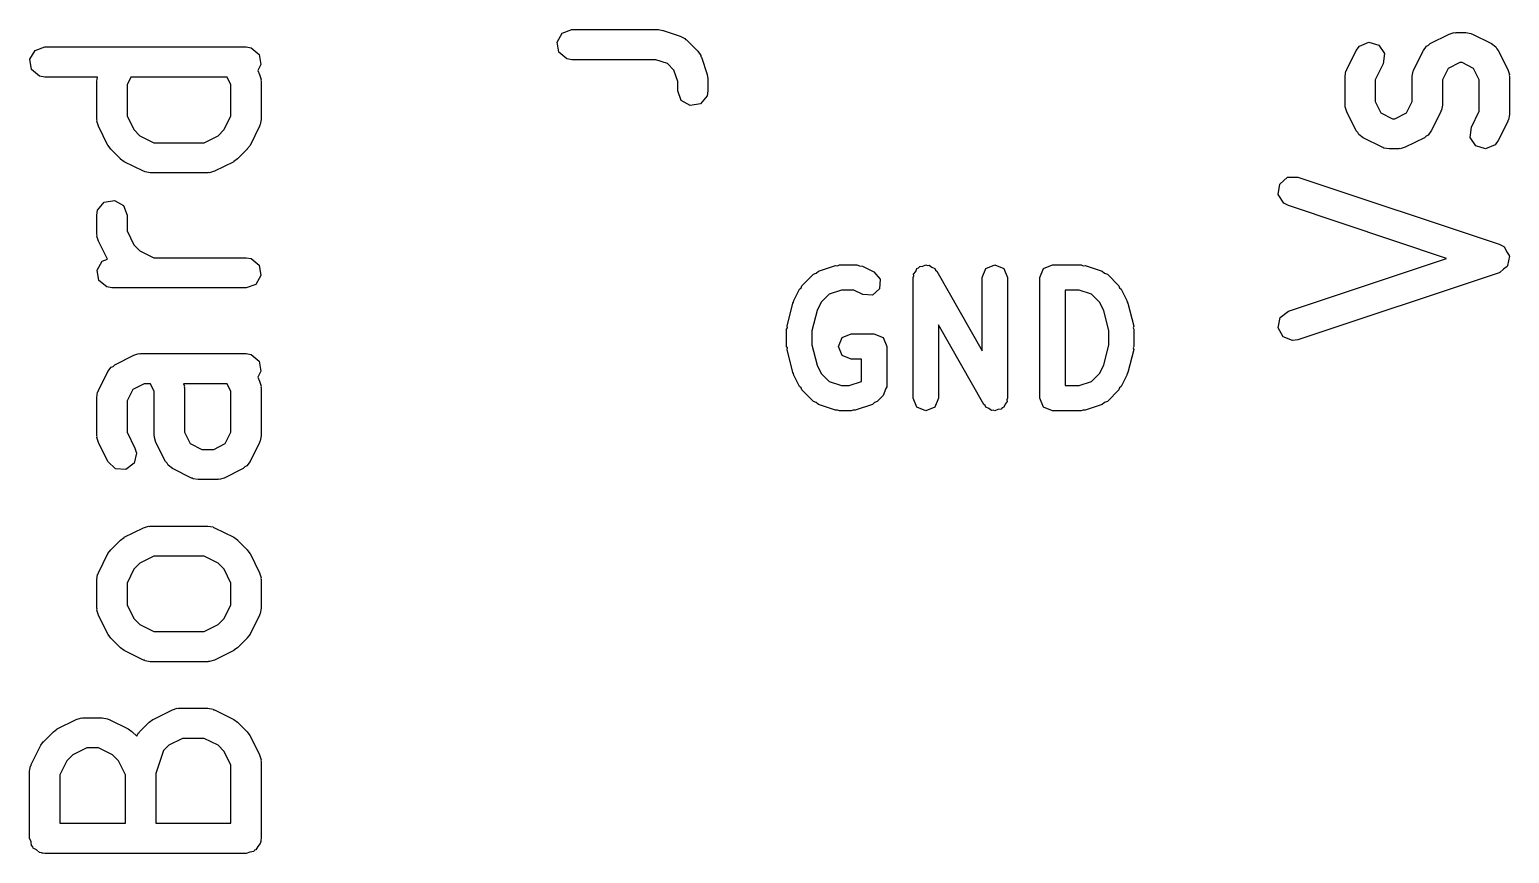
# Model space of a CAD drawing. Extents: x 83.3 to 116.7, y -116.6 to -83.3.
# Drawn here: x 109.38 to 116.73, y -97.22 to -93.12 of the extents above; entities that cross this region are included whole.
import ezdxf

# ---------------------------------------------------------------- set-up
doc = ezdxf.new("R2010")
doc.units = 0
doc.layers.add('BLACK', color=7, linetype='CONTINUOUS')

msp = doc.modelspace()

# ---------------------------------------------------------------- linework, layer by layer
at = {"layer": 'BLACK', "linetype": 'CONTINUOUS'}
for p, q in [((111.998, -93.187), (112.023, -93.1425)), ((112.006, -93.2375), (111.998, -93.187)), ((112.023, -93.1425), (112.071, -93.125)), ((112.071, -93.125), (112.5, -93.125)), ((112.5, -93.125), (112.522, -93.1289)), ((112.522, -93.1289), (112.524, -93.1288)), ((112.524, -93.1288), (112.609, -93.1574)), ((112.609, -93.1574), (112.632, -93.1698)), ((112.632, -93.1698), (112.635, -93.1736)), ((112.635, -93.1736), (112.639, -93.1755)), ((112.639, -93.1755), (112.696, -93.2327)), ((115.982, -93.2074), (116.029, -93.187)), ((116.029, -93.187), (116.078, -93.2017)), ((116.325, -93.203), (116.333, -93.1948)), ((116.333, -93.1948), (116.428, -93.1472)), ((116.428, -93.1472), (116.453, -93.1398)), ((116.453, -93.1398), (116.458, -93.1408)), ((116.458, -93.1408), (116.462, -93.1393)), ((116.462, -93.1393), (116.51, -93.1393)), ((116.51, -93.1393), (116.535, -93.1438)), ((116.535, -93.1438), (116.539, -93.1467)), ((116.539, -93.1467), (116.543, -93.1472)), ((116.543, -93.1472), (116.638, -93.1948)), ((116.638, -93.1948), (116.659, -93.2103)), ((109.379, -93.2727), (109.404, -93.2283)), ((109.404, -93.2283), (109.452, -93.2107)), ((109.452, -93.2107), (110.452, -93.2107)), ((110.452, -93.2107), (110.478, -93.2152)), ((110.478, -93.2152), (110.517, -93.2482)), ((110.517, -93.2482), (110.526, -93.2987)), ((112.046, -93.2705), (112.006, -93.2375)), ((112.071, -93.275), (112.046, -93.2705)), ((112.696, -93.2327), (112.711, -93.254)), ((112.711, -93.254), (112.711, -93.2585)), ((112.711, -93.2585), (112.714, -93.262)), ((112.714, -93.262), (112.743, -93.3477)), ((115.919, -93.3236), (115.966, -93.2284)), ((115.966, -93.2284), (115.982, -93.2074)), ((116.078, -93.2017), (116.106, -93.2445)), ((116.106, -93.2445), (116.1, -93.2954)), ((116.252, -93.3236), (116.3, -93.2284)), ((116.3, -93.2284), (116.315, -93.2074)), ((116.315, -93.2074), (116.325, -93.203)), ((116.659, -93.2103), (116.664, -93.2206)), ((116.664, -93.2206), (116.672, -93.2284)), ((116.672, -93.2284), (116.719, -93.3236)), ((109.387, -93.3232), (109.379, -93.2727)), ((109.427, -93.3562), (109.387, -93.3232)), ((110.526, -93.2987), (110.51, -93.3276)), ((110.51, -93.3276), (110.519, -93.3474)), ((112.488, -93.275), (112.071, -93.275)), ((112.545, -93.2941), (112.488, -93.275)), ((112.577, -93.3262), (112.545, -93.2941)), ((112.596, -93.3836), (112.577, -93.3262)), ((115.911, -93.3571), (115.915, -93.3315)), ((115.915, -93.3315), (115.918, -93.3281)), ((115.918, -93.3281), (115.919, -93.3236)), ((116.1, -93.2954), (116.061, -93.3748)), ((116.244, -93.3571), (116.249, -93.3315)), ((116.249, -93.3315), (116.251, -93.3281)), ((116.251, -93.3281), (116.252, -93.3236)), ((116.423, -93.3178), (116.394, -93.3748)), ((116.48, -93.2893), (116.423, -93.3178)), ((116.492, -93.2893), (116.48, -93.2893)), ((116.549, -93.3178), (116.492, -93.2893)), ((116.577, -93.3748), (116.549, -93.3178)), ((116.719, -93.3236), (116.727, -93.3486)), ((109.452, -93.3607), (109.427, -93.3562)), ((109.714, -93.3607), (109.452, -93.3607)), ((109.711, -93.381), (109.714, -93.3607)), ((109.711, -93.5714), (109.711, -93.381)), ((109.88, -93.3607), (109.861, -93.3987)), ((109.861, -93.3987), (109.861, -93.5537)), ((110.358, -93.3607), (109.88, -93.3607)), ((110.377, -93.3987), (110.358, -93.3607)), ((110.377, -93.5537), (110.377, -93.3987)), ((110.519, -93.3474), (110.527, -93.3724)), ((110.527, -93.3724), (110.526, -93.3767)), ((110.526, -93.3767), (110.527, -93.381)), ((110.527, -93.381), (110.527, -93.5714)), ((112.596, -93.4286), (112.596, -93.3836)), ((112.743, -93.3477), (112.746, -93.3699)), ((112.746, -93.3699), (112.746, -93.3714)), ((112.746, -93.3714), (112.746, -93.4286)), ((115.911, -93.5), (115.911, -93.3571)), ((116.061, -93.3748), (116.061, -93.4823)), ((116.244, -93.4823), (116.244, -93.3571)), ((116.394, -93.3748), (116.394, -93.5)), ((116.577, -93.5299), (116.577, -93.3748)), ((116.727, -93.3486), (116.726, -93.3529)), ((116.726, -93.3529), (116.727, -93.3571)), ((116.727, -93.3571), (116.727, -93.5476)), ((112.614, -93.4768), (112.596, -93.4286)), ((112.658, -93.5024), (112.614, -93.4768)), ((112.742, -93.4542), (112.709, -93.4935)), ((112.746, -93.4286), (112.742, -93.4542)), ((116.061, -93.4823), (116.089, -93.5393)), ((116.216, -93.5393), (116.244, -93.4823)), ((109.861, -93.5537), (109.895, -93.6222)), ((110.343, -93.6222), (110.377, -93.5537)), ((112.709, -93.4935), (112.658, -93.5024)), ((115.912, -93.5042), (115.911, -93.5)), ((115.911, -93.5086), (115.912, -93.5042)), ((115.919, -93.5335), (115.911, -93.5086)), ((115.966, -93.6288), (115.919, -93.5335)), ((116.089, -93.5393), (116.146, -93.5679)), ((116.158, -93.5679), (116.216, -93.5393)), ((116.386, -93.5335), (116.339, -93.6288)), ((116.387, -93.5291), (116.386, -93.5335)), ((116.39, -93.5257), (116.387, -93.5291)), ((116.394, -93.5), (116.39, -93.5257)), ((116.538, -93.6093), (116.577, -93.5299)), ((116.727, -93.5476), (116.723, -93.5733)), ((109.712, -93.5756), (109.711, -93.5714)), ((109.711, -93.58), (109.712, -93.5756)), ((109.719, -93.605), (109.711, -93.58)), ((109.766, -93.7002), (109.719, -93.605)), ((109.895, -93.6222), (109.925, -93.6526)), ((110.313, -93.6526), (110.343, -93.6222)), ((110.519, -93.605), (110.472, -93.7002)), ((110.52, -93.6005), (110.519, -93.605)), ((110.523, -93.5971), (110.52, -93.6005)), ((110.527, -93.5714), (110.523, -93.5971)), ((115.974, -93.6365), (115.966, -93.6288)), ((115.979, -93.6468), (115.974, -93.6365)), ((116.146, -93.5679), (116.158, -93.5679)), ((116.339, -93.6288), (116.323, -93.6497)), ((116.532, -93.6603), (116.538, -93.6093)), ((116.719, -93.5812), (116.672, -93.6764)), ((116.72, -93.5767), (116.719, -93.5812)), ((116.723, -93.5733), (116.72, -93.5767)), ((109.767, -93.7013), (109.766, -93.7002)), ((109.78, -93.7197), (109.767, -93.7013)), ((109.925, -93.6526), (109.994, -93.6869)), ((109.994, -93.6869), (110.244, -93.6869)), ((110.244, -93.6869), (110.313, -93.6526)), ((110.472, -93.7002), (110.458, -93.7182)), ((116, -93.6623), (115.979, -93.6468)), ((116.095, -93.7099), (116, -93.6623)), ((116.099, -93.7105), (116.095, -93.7099)), ((116.103, -93.7133), (116.099, -93.7105)), ((116.21, -93.7099), (116.185, -93.7174)), ((116.305, -93.6623), (116.21, -93.7099)), ((116.313, -93.6542), (116.305, -93.6623)), ((116.323, -93.6497), (116.313, -93.6542)), ((116.56, -93.7031), (116.532, -93.6603)), ((116.609, -93.7177), (116.56, -93.7031)), ((116.656, -93.6973), (116.609, -93.7177)), ((116.672, -93.6764), (116.656, -93.6973)), ((109.828, -93.7673), (109.78, -93.7197)), ((109.829, -93.768), (109.828, -93.7673)), ((109.847, -93.7814), (109.829, -93.768)), ((109.943, -93.829), (109.847, -93.7814)), ((110.391, -93.7814), (110.295, -93.829)), ((110.392, -93.7802), (110.391, -93.7814)), ((110.41, -93.7673), (110.392, -93.7802)), ((110.458, -93.7197), (110.41, -93.7673)), ((110.458, -93.7182), (110.458, -93.7197)), ((116.129, -93.7179), (116.103, -93.7133)), ((116.176, -93.7179), (116.129, -93.7179)), ((116.18, -93.7163), (116.176, -93.7179)), ((116.185, -93.7174), (116.18, -93.7163)), ((109.947, -93.8295), (109.943, -93.829)), ((109.951, -93.8324), (109.947, -93.8295)), ((109.976, -93.8369), (109.951, -93.8324)), ((110.262, -93.8369), (109.976, -93.8369)), ((110.266, -93.8354), (110.262, -93.8369)), ((110.27, -93.8364), (110.266, -93.8354)), ((110.295, -93.829), (110.27, -93.8364)), ((115.586, -93.8929), (115.625, -93.8588)), ((115.625, -93.8588), (115.676, -93.8574)), ((115.676, -93.8574), (116.676, -94.1908)), ((115.579, -93.9436), (115.586, -93.8929)), ((109.715, -94.022), (109.748, -93.9827)), ((109.748, -93.9827), (109.799, -93.9738)), ((109.799, -93.9738), (109.843, -93.9994)), ((109.843, -93.9994), (109.861, -94.0476)), ((115.606, -93.9873), (115.579, -93.9436)), ((115.629, -93.9997), (115.606, -93.9873)), ((116.415, -94.2619), (115.629, -93.9997)), ((109.711, -94.0476), (109.715, -94.022)), ((109.711, -94.1429), (109.711, -94.0476)), ((109.861, -94.0476), (109.861, -94.1252)), ((109.712, -94.1471), (109.711, -94.1429)), ((109.711, -94.1514), (109.712, -94.1471)), ((109.719, -94.1764), (109.711, -94.1514)), ((109.861, -94.1252), (109.895, -94.1937)), ((109.764, -94.2664), (109.719, -94.1764)), ((109.895, -94.1937), (109.925, -94.2241)), ((109.925, -94.2241), (109.994, -94.2583)), ((116.676, -94.1908), (116.699, -94.2032)), ((116.699, -94.2032), (116.7, -94.205)), ((116.7, -94.205), (116.702, -94.2058)), ((116.702, -94.2058), (116.713, -94.2267)), ((116.713, -94.2267), (116.726, -94.2469)), ((109.712, -94.3203), (109.738, -94.2759)), ((109.738, -94.2759), (109.764, -94.2664)), ((109.994, -94.2583), (110.452, -94.2583)), ((110.452, -94.2583), (110.478, -94.2629)), ((110.478, -94.2629), (110.517, -94.2958)), ((110.517, -94.2958), (110.526, -94.3464)), ((113.295, -94.3257), (113.38, -94.2971)), ((113.38, -94.2971), (113.39, -94.2979)), ((113.39, -94.2979), (113.4, -94.2939)), ((113.4, -94.2939), (113.486, -94.2939)), ((113.486, -94.2939), (113.499, -94.2995)), ((113.499, -94.2995), (113.514, -94.3005)), ((113.514, -94.3005), (113.571, -94.3291)), ((113.798, -94.3022), (113.814, -94.3001)), ((113.814, -94.3001), (113.829, -94.2939)), ((113.829, -94.2939), (113.837, -94.2972)), ((113.837, -94.2972), (113.845, -94.2961)), ((113.845, -94.2961), (113.858, -94.306)), ((114.127, -94.3122), (114.171, -94.2939)), ((114.171, -94.2939), (114.216, -94.3122)), ((114.413, -94.3122), (114.457, -94.2939)), ((114.457, -94.2939), (114.6, -94.2939)), ((114.6, -94.2939), (114.61, -94.2979)), ((114.61, -94.2979), (114.62, -94.2971)), ((114.62, -94.2971), (114.705, -94.3257)), ((115.629, -94.5241), (116.415, -94.2619)), ((116.717, -94.299), (116.716, -94.3012)), ((116.718, -94.2976), (116.717, -94.299)), ((116.722, -94.2742), (116.718, -94.2976)), ((116.727, -94.2509), (116.722, -94.2742)), ((116.726, -94.2469), (116.726, -94.249)), ((116.726, -94.249), (116.727, -94.2509)), ((109.721, -94.3708), (109.712, -94.3203)), ((109.76, -94.4038), (109.721, -94.3708)), ((110.526, -94.3464), (110.501, -94.3908)), ((113.213, -94.3979), (113.27, -94.3408)), ((113.27, -94.3408), (113.284, -94.3352)), ((113.284, -94.3352), (113.295, -94.3257)), ((113.571, -94.3291), (113.602, -94.3652)), ((113.602, -94.3652), (113.599, -94.413)), ((113.766, -94.3564), (113.769, -94.3485)), ((113.766, -94.9564), (113.766, -94.3564)), ((113.768, -94.34), (113.778, -94.3272)), ((113.769, -94.3485), (113.768, -94.34)), ((113.778, -94.3272), (113.784, -94.3122)), ((113.784, -94.3122), (113.792, -94.3089)), ((113.792, -94.3089), (113.798, -94.3022)), ((113.858, -94.306), (113.873, -94.3122)), ((113.873, -94.3122), (113.876, -94.3202)), ((113.876, -94.3202), (113.883, -94.3254)), ((113.883, -94.3254), (114.109, -94.7211)), ((114.109, -94.3564), (114.127, -94.3122)), ((114.109, -94.7211), (114.109, -94.3564)), ((114.216, -94.3122), (114.234, -94.3564)), ((114.234, -94.3564), (114.234, -94.9564)), ((114.395, -94.3564), (114.413, -94.3122)), ((114.395, -94.9564), (114.395, -94.3564)), ((114.705, -94.3257), (114.716, -94.3352)), ((114.716, -94.3352), (114.73, -94.3408)), ((114.73, -94.3408), (114.787, -94.3979)), ((116.676, -94.3331), (115.676, -94.6664)), ((116.678, -94.3317), (116.676, -94.3331)), ((116.68, -94.3317), (116.678, -94.3317)), ((116.698, -94.3159), (116.68, -94.3317)), ((116.716, -94.3012), (116.698, -94.3159)), ((109.786, -94.4083), (109.76, -94.4038)), ((110.452, -94.4083), (109.786, -94.4083)), ((110.501, -94.3908), (110.452, -94.4083)), ((113.173, -94.4713), (113.201, -94.4142)), ((113.201, -94.4142), (113.209, -94.4075)), ((113.209, -94.4075), (113.213, -94.3979)), ((113.348, -94.4396), (113.309, -94.4792)), ((113.41, -94.4189), (113.348, -94.4396)), ((113.471, -94.4189), (113.41, -94.4189)), ((113.515, -94.4409), (113.471, -94.4189)), ((113.563, -94.4443), (113.515, -94.4409)), ((113.599, -94.413), (113.563, -94.4443)), ((114.52, -94.4189), (114.52, -94.8939)), ((114.59, -94.4189), (114.52, -94.4189)), ((114.652, -94.4396), (114.59, -94.4189)), ((114.691, -94.4792), (114.652, -94.4396)), ((114.787, -94.3979), (114.791, -94.4075)), ((114.791, -94.4075), (114.799, -94.4142)), ((114.799, -94.4142), (114.827, -94.4713)), ((113.139, -94.5984), (113.168, -94.4841)), ((113.168, -94.4841), (113.172, -94.4784)), ((113.172, -94.4784), (113.173, -94.4713)), ((113.309, -94.4792), (113.288, -94.5211)), ((114.712, -94.5211), (114.691, -94.4792)), ((114.827, -94.4713), (114.828, -94.4784)), ((114.828, -94.4784), (114.832, -94.4841)), ((114.832, -94.4841), (114.861, -94.5984)), ((113.288, -94.5211), (113.262, -94.6213)), ((114.117, -94.9874), (113.891, -94.5918)), ((113.891, -94.5918), (113.891, -94.9564)), ((114.737, -94.6213), (114.712, -94.5211)), ((115.578, -94.6062), (115.588, -94.556)), ((115.588, -94.556), (115.629, -94.5241)), ((113.137, -94.6136), (113.141, -94.6062)), ((113.137, -94.6993), (113.137, -94.6136)), ((113.141, -94.6062), (113.139, -94.5984)), ((113.262, -94.6213), (113.262, -94.6916)), ((113.395, -94.6993), (113.413, -94.6551)), ((113.413, -94.6551), (113.457, -94.6368)), ((113.457, -94.6368), (113.571, -94.6368)), ((113.571, -94.6368), (113.616, -94.6551)), ((113.616, -94.6551), (113.634, -94.6993)), ((114.737, -94.6916), (114.737, -94.6213)), ((114.861, -94.5984), (114.859, -94.6062)), ((114.859, -94.6062), (114.862, -94.6136)), ((114.862, -94.6136), (114.862, -94.6993)), ((115.603, -94.6514), (115.578, -94.6062)), ((115.65, -94.6702), (115.603, -94.6514)), ((115.676, -94.6664), (115.65, -94.6702)), ((109.895, -94.7424), (109.92, -94.735)), ((109.92, -94.735), (109.924, -94.7361)), ((109.924, -94.7361), (109.929, -94.7345)), ((109.929, -94.7345), (110.452, -94.7345)), ((110.452, -94.7345), (110.478, -94.739)), ((110.478, -94.739), (110.517, -94.772)), ((113.141, -94.7066), (113.137, -94.6993)), ((113.139, -94.7144), (113.141, -94.7066)), ((113.168, -94.8287), (113.139, -94.7144)), ((113.262, -94.6916), (113.288, -94.7918)), ((113.413, -94.7435), (113.395, -94.6993)), ((113.634, -94.6993), (113.634, -94.8993)), ((114.712, -94.7918), (114.737, -94.6916)), ((114.861, -94.7144), (114.832, -94.8287)), ((114.862, -94.6993), (114.859, -94.7066)), ((114.859, -94.7066), (114.861, -94.7144)), ((109.766, -94.8236), (109.782, -94.8027)), ((109.782, -94.8027), (109.792, -94.7982)), ((109.792, -94.7982), (109.8, -94.7901)), ((109.8, -94.7901), (109.895, -94.7424)), ((110.517, -94.772), (110.526, -94.8225)), ((113.288, -94.7918), (113.309, -94.8337)), ((113.457, -94.7618), (113.413, -94.7435)), ((113.509, -94.7618), (113.457, -94.7618)), ((113.509, -94.8733), (113.509, -94.7618)), ((114.691, -94.8337), (114.712, -94.7918)), ((109.719, -94.9188), (109.766, -94.8236)), ((109.946, -94.8845), (109.889, -94.913)), ((109.977, -94.8845), (109.946, -94.8845)), ((109.996, -94.9225), (109.977, -94.8845)), ((110.142, -94.8845), (110.146, -94.8962)), ((110.358, -94.8845), (110.142, -94.8845)), ((110.377, -94.9225), (110.358, -94.8845)), ((110.526, -94.8225), (110.51, -94.8514)), ((110.51, -94.8514), (110.519, -94.8712)), ((110.519, -94.8712), (110.527, -94.8962)), ((113.172, -94.8344), (113.168, -94.8287)), ((113.173, -94.8415), (113.172, -94.8344)), ((113.201, -94.8987), (113.173, -94.8415)), ((113.309, -94.8337), (113.348, -94.8732)), ((113.348, -94.8732), (113.41, -94.8939)), ((113.447, -94.8939), (113.509, -94.8733)), ((114.59, -94.8939), (114.652, -94.8732)), ((114.652, -94.8732), (114.691, -94.8337)), ((114.827, -94.8415), (114.799, -94.8987)), ((114.828, -94.8344), (114.827, -94.8415)), ((114.832, -94.8287), (114.828, -94.8344)), ((109.711, -94.9524), (109.715, -94.9267)), ((109.711, -95.1429), (109.711, -94.9524)), ((109.715, -94.9267), (109.718, -94.9233)), ((109.718, -94.9233), (109.719, -94.9188)), ((109.889, -94.913), (109.861, -94.9701)), ((109.996, -95.1429), (109.996, -94.9225)), ((110.146, -94.8962), (110.145, -94.9005)), ((110.145, -94.9005), (110.146, -94.9048)), ((110.146, -94.9048), (110.146, -95.1252)), ((110.377, -95.1252), (110.377, -94.9225)), ((110.527, -94.8962), (110.526, -94.9005)), ((110.526, -94.9005), (110.527, -94.9048)), ((110.527, -94.9048), (110.527, -95.1429)), ((113.209, -94.9054), (113.201, -94.8987)), ((113.213, -94.9149), (113.209, -94.9054)), ((113.27, -94.9721), (113.213, -94.9149)), ((113.41, -94.8939), (113.447, -94.8939)), ((113.616, -94.9435), (113.587, -94.972)), ((113.63, -94.9083), (113.616, -94.9435)), ((113.634, -94.8993), (113.63, -94.9083)), ((113.784, -95.0006), (113.766, -94.9564)), ((113.891, -94.9564), (113.873, -95.0006)), ((114.234, -94.9564), (114.231, -94.9644)), ((114.413, -95.0006), (114.395, -94.9564)), ((114.52, -94.8939), (114.59, -94.8939)), ((114.787, -94.9149), (114.73, -94.9721)), ((114.791, -94.9054), (114.787, -94.9149)), ((114.799, -94.8987), (114.791, -94.9054)), ((109.861, -94.9701), (109.861, -95.1252)), ((113.284, -94.9776), (113.27, -94.9721)), ((113.295, -94.9871), (113.284, -94.9776)), ((113.38, -95.0157), (113.295, -94.9871)), ((113.39, -95.015), (113.38, -95.0157)), ((113.4, -95.0189), (113.39, -95.015)), ((113.457, -95.0189), (113.4, -95.0189)), ((113.467, -95.015), (113.457, -95.0189)), ((113.477, -95.0157), (113.467, -95.015)), ((113.563, -94.9871), (113.477, -95.0157)), ((113.574, -94.9776), (113.563, -94.9871)), ((113.587, -94.972), (113.574, -94.9776)), ((113.829, -95.0189), (113.784, -95.0006)), ((113.873, -95.0006), (113.829, -95.0189)), ((114.124, -94.9927), (114.117, -94.9874)), ((114.127, -95.0006), (114.124, -94.9927)), ((114.142, -95.0068), (114.127, -95.0006)), ((114.155, -95.0167), (114.142, -95.0068)), ((114.163, -95.0156), (114.155, -95.0167)), ((114.171, -95.0189), (114.163, -95.0156)), ((114.186, -95.0127), (114.171, -95.0189)), ((114.202, -95.0107), (114.186, -95.0127)), ((114.208, -95.0039), (114.202, -95.0107)), ((114.216, -95.0006), (114.208, -95.0039)), ((114.222, -94.9857), (114.216, -95.0006)), ((114.232, -94.9729), (114.222, -94.9857)), ((114.231, -94.9644), (114.232, -94.9729)), ((114.457, -95.0189), (114.413, -95.0006)), ((114.6, -95.0189), (114.457, -95.0189)), ((114.61, -95.015), (114.6, -95.0189)), ((114.62, -95.0157), (114.61, -95.015)), ((114.705, -94.9871), (114.62, -95.0157)), ((114.716, -94.9776), (114.705, -94.9871)), ((114.73, -94.9721), (114.716, -94.9776)), ((109.712, -95.1471), (109.711, -95.1429)), ((109.711, -95.1514), (109.712, -95.1471)), ((109.719, -95.1764), (109.711, -95.1514)), ((109.766, -95.2716), (109.719, -95.1764)), ((109.861, -95.1252), (109.9, -95.2046)), ((109.998, -95.1471), (109.996, -95.1429)), ((109.997, -95.1514), (109.998, -95.1471)), ((110.004, -95.1764), (109.997, -95.1514)), ((110.052, -95.2716), (110.004, -95.1764)), ((110.146, -95.1252), (110.175, -95.1822)), ((110.175, -95.1822), (110.232, -95.2107)), ((110.292, -95.2107), (110.349, -95.1822)), ((110.349, -95.1822), (110.377, -95.1252)), ((110.519, -95.1764), (110.472, -95.2716)), ((110.52, -95.1719), (110.519, -95.1764)), ((110.523, -95.1685), (110.52, -95.1719)), ((110.527, -95.1429), (110.523, -95.1685)), ((109.908, -95.2295), (109.896, -95.2794)), ((109.9, -95.2046), (109.908, -95.2295)), ((110.232, -95.2107), (110.292, -95.2107)), ((109.804, -95.3069), (109.766, -95.2716)), ((109.855, -95.31), (109.804, -95.3069)), ((109.896, -95.2794), (109.855, -95.31)), ((110.06, -95.2794), (110.052, -95.2716)), ((110.065, -95.2897), (110.06, -95.2794)), ((110.086, -95.3052), (110.065, -95.2897)), ((110.181, -95.3528), (110.086, -95.3052)), ((110.438, -95.3052), (110.343, -95.3528)), ((110.446, -95.297), (110.438, -95.3052)), ((110.456, -95.2926), (110.446, -95.297)), ((110.472, -95.2716), (110.456, -95.2926)), ((110.185, -95.3533), (110.181, -95.3528)), ((110.189, -95.3562), (110.185, -95.3533)), ((110.214, -95.3607), (110.189, -95.3562)), ((110.31, -95.3607), (110.214, -95.3607)), ((110.314, -95.3592), (110.31, -95.3607)), ((110.318, -95.3602), (110.314, -95.3592)), ((110.343, -95.3528), (110.318, -95.3602)), ((109.847, -95.6472), (109.943, -95.5996)), ((109.943, -95.5996), (109.968, -95.5922)), ((109.968, -95.5922), (109.972, -95.5932)), ((109.972, -95.5932), (109.976, -95.5917)), ((109.976, -95.5917), (110.262, -95.5917)), ((110.262, -95.5917), (110.288, -95.5962)), ((110.288, -95.5962), (110.291, -95.5991)), ((110.291, -95.5991), (110.295, -95.5996)), ((110.295, -95.5996), (110.391, -95.6472)), ((109.78, -95.7089), (109.828, -95.6613)), ((109.828, -95.6613), (109.846, -95.6484)), ((109.846, -95.6484), (109.847, -95.6472)), ((110.391, -95.6472), (110.409, -95.6606)), ((110.409, -95.6606), (110.41, -95.6613)), ((110.41, -95.6613), (110.458, -95.7089)), ((109.719, -95.8236), (109.766, -95.7284)), ((109.766, -95.7284), (109.78, -95.7104)), ((109.78, -95.7104), (109.78, -95.7089)), ((109.994, -95.7417), (109.925, -95.7759)), ((110.244, -95.7417), (109.994, -95.7417)), ((110.313, -95.7759), (110.244, -95.7417)), ((110.458, -95.7089), (110.471, -95.7272)), ((110.471, -95.7272), (110.472, -95.7284)), ((110.472, -95.7284), (110.519, -95.8236)), ((109.711, -95.8571), (109.715, -95.8315)), ((109.715, -95.8315), (109.718, -95.8281)), ((109.718, -95.8281), (109.719, -95.8236)), ((109.895, -95.8063), (109.861, -95.8748)), ((109.925, -95.7759), (109.895, -95.8063)), ((110.343, -95.8063), (110.313, -95.7759)), ((110.377, -95.8748), (110.343, -95.8063)), ((110.519, -95.8236), (110.527, -95.8486)), ((109.711, -96), (109.711, -95.8571)), ((109.861, -95.8748), (109.861, -95.9823)), ((110.377, -95.9823), (110.377, -95.8748)), ((110.527, -95.8486), (110.526, -95.8529)), ((110.526, -95.8529), (110.527, -95.8571)), ((110.527, -95.8571), (110.527, -96)), ((109.861, -95.9823), (109.895, -96.0508)), ((110.343, -96.0508), (110.377, -95.9823)), ((109.712, -96.0042), (109.711, -96)), ((109.711, -96.0086), (109.712, -96.0042)), ((109.719, -96.0335), (109.711, -96.0086)), ((109.766, -96.1288), (109.719, -96.0335)), ((109.895, -96.0508), (109.925, -96.0812)), ((110.313, -96.0812), (110.343, -96.0508)), ((110.519, -96.0335), (110.472, -96.1288)), ((110.52, -96.0291), (110.519, -96.0335)), ((110.523, -96.0257), (110.52, -96.0291)), ((110.527, -96), (110.523, -96.0257)), ((109.767, -96.1299), (109.766, -96.1288)), ((109.78, -96.1483), (109.767, -96.1299)), ((109.925, -96.0812), (109.994, -96.1155)), ((109.994, -96.1155), (110.244, -96.1155)), ((110.244, -96.1155), (110.313, -96.0812)), ((110.472, -96.1288), (110.458, -96.1468)), ((109.828, -96.1959), (109.78, -96.1483)), ((109.829, -96.1966), (109.828, -96.1959)), ((109.847, -96.2099), (109.829, -96.1966)), ((109.943, -96.2576), (109.847, -96.2099)), ((110.391, -96.2099), (110.295, -96.2576)), ((110.392, -96.2087), (110.391, -96.2099)), ((110.41, -96.1959), (110.392, -96.2087)), ((110.458, -96.1483), (110.41, -96.1959)), ((110.458, -96.1468), (110.458, -96.1483)), ((109.947, -96.2581), (109.943, -96.2576)), ((109.951, -96.261), (109.947, -96.2581)), ((109.976, -96.2655), (109.951, -96.261)), ((110.262, -96.2655), (109.976, -96.2655)), ((110.266, -96.2639), (110.262, -96.2655)), ((110.27, -96.265), (110.266, -96.2639)), ((110.295, -96.2576), (110.27, -96.265)), ((109.99, -96.552), (110.086, -96.5043)), ((110.086, -96.5043), (110.11, -96.4969)), ((110.11, -96.4969), (110.115, -96.498)), ((110.115, -96.498), (110.119, -96.4964)), ((110.119, -96.4964), (110.262, -96.4964)), ((110.262, -96.4964), (110.288, -96.501)), ((110.288, -96.501), (110.291, -96.5038)), ((110.291, -96.5038), (110.295, -96.5043)), ((110.295, -96.5043), (110.391, -96.552)), ((109.514, -96.5996), (109.609, -96.552)), ((109.609, -96.552), (109.634, -96.5445)), ((109.634, -96.5445), (109.639, -96.5456)), ((109.639, -96.5456), (109.643, -96.544)), ((109.643, -96.544), (109.738, -96.544)), ((109.738, -96.544), (109.764, -96.5486)), ((109.764, -96.5486), (109.767, -96.5515)), ((109.767, -96.5515), (109.772, -96.552)), ((109.772, -96.552), (109.867, -96.5996)), ((109.923, -96.6136), (109.971, -96.566)), ((109.971, -96.566), (109.989, -96.5532)), ((109.989, -96.5532), (109.99, -96.552)), ((110.391, -96.552), (110.409, -96.5653)), ((110.409, -96.5653), (110.41, -96.566)), ((110.41, -96.566), (110.458, -96.6136)), ((109.447, -96.6613), (109.495, -96.6136)), ((109.495, -96.6136), (109.513, -96.6008)), ((109.513, -96.6008), (109.514, -96.5996)), ((109.867, -96.5996), (109.885, -96.6129)), ((109.885, -96.6129), (109.886, -96.6136)), ((109.886, -96.6136), (109.909, -96.636)), ((109.909, -96.636), (109.917, -96.62)), ((109.917, -96.62), (109.921, -96.6177)), ((109.921, -96.6177), (109.923, -96.6136)), ((110.137, -96.6464), (110.068, -96.6807)), ((110.244, -96.6464), (110.137, -96.6464)), ((110.313, -96.6807), (110.244, -96.6464)), ((110.458, -96.6136), (110.471, -96.632)), ((110.471, -96.632), (110.472, -96.6331)), ((110.472, -96.6331), (110.519, -96.7284)), ((109.385, -96.776), (109.433, -96.6807)), ((109.433, -96.6807), (109.446, -96.6627)), ((109.446, -96.6627), (109.447, -96.6613)), ((109.661, -96.694), (109.592, -96.7283)), ((109.72, -96.694), (109.661, -96.694)), ((109.789, -96.7283), (109.72, -96.694)), ((110.042, -96.7072), (110.004, -96.8217)), ((110.068, -96.6807), (110.042, -96.7072)), ((110.343, -96.7111), (110.313, -96.6807)), ((110.377, -96.7796), (110.343, -96.7111)), ((109.377, -96.8095), (109.382, -96.7839)), ((109.382, -96.7839), (109.385, -96.7804)), ((109.385, -96.7804), (109.385, -96.776)), ((109.562, -96.7587), (109.527, -96.8272)), ((109.592, -96.7283), (109.562, -96.7587)), ((109.819, -96.7587), (109.789, -96.7283)), ((109.854, -96.8272), (109.819, -96.7587)), ((110.377, -97.0679), (110.377, -96.7796)), ((110.519, -96.7284), (110.527, -96.7533)), ((110.527, -96.7533), (110.526, -96.7577)), ((110.526, -96.7577), (110.527, -96.7619)), ((110.527, -96.7619), (110.527, -97.1429)), ((109.377, -97.1429), (109.377, -96.8095)), ((109.527, -96.8272), (109.527, -97.0679)), ((109.854, -97.0679), (109.854, -96.8272)), ((110.004, -96.8217), (110.004, -97.0679)), ((109.527, -97.0679), (109.854, -97.0679)), ((110.004, -97.0679), (110.377, -97.0679)), ((109.384, -97.1612), (109.377, -97.1429)), ((109.387, -97.1804), (109.384, -97.1612)), ((110.525, -97.1588), (110.523, -97.1685)), ((110.526, -97.1559), (110.525, -97.1588)), ((110.527, -97.1429), (110.526, -97.1526)), ((110.526, -97.1526), (110.526, -97.1559)), ((109.393, -97.1847), (109.387, -97.1804)), ((109.395, -97.1911), (109.393, -97.1847)), ((109.412, -97.2008), (109.395, -97.1911)), ((109.427, -97.2133), (109.412, -97.2008)), ((109.436, -97.2151), (109.427, -97.2133)), ((109.439, -97.2167), (109.436, -97.2151)), ((109.443, -97.2161), (109.439, -97.2167)), ((109.452, -97.2179), (109.443, -97.2161)), ((110.452, -97.2179), (109.452, -97.2179)), ((110.471, -97.2112), (110.452, -97.2179)), ((110.49, -97.2078), (110.471, -97.2112)), ((110.494, -97.2026), (110.49, -97.2078)), ((110.501, -97.2003), (110.494, -97.2026)), ((110.51, -97.1834), (110.501, -97.2003)), ((110.523, -97.1685), (110.51, -97.1834))]:
    msp.add_line(p, q, dxfattribs=at)

doc.saveas('drawing.dxf')
